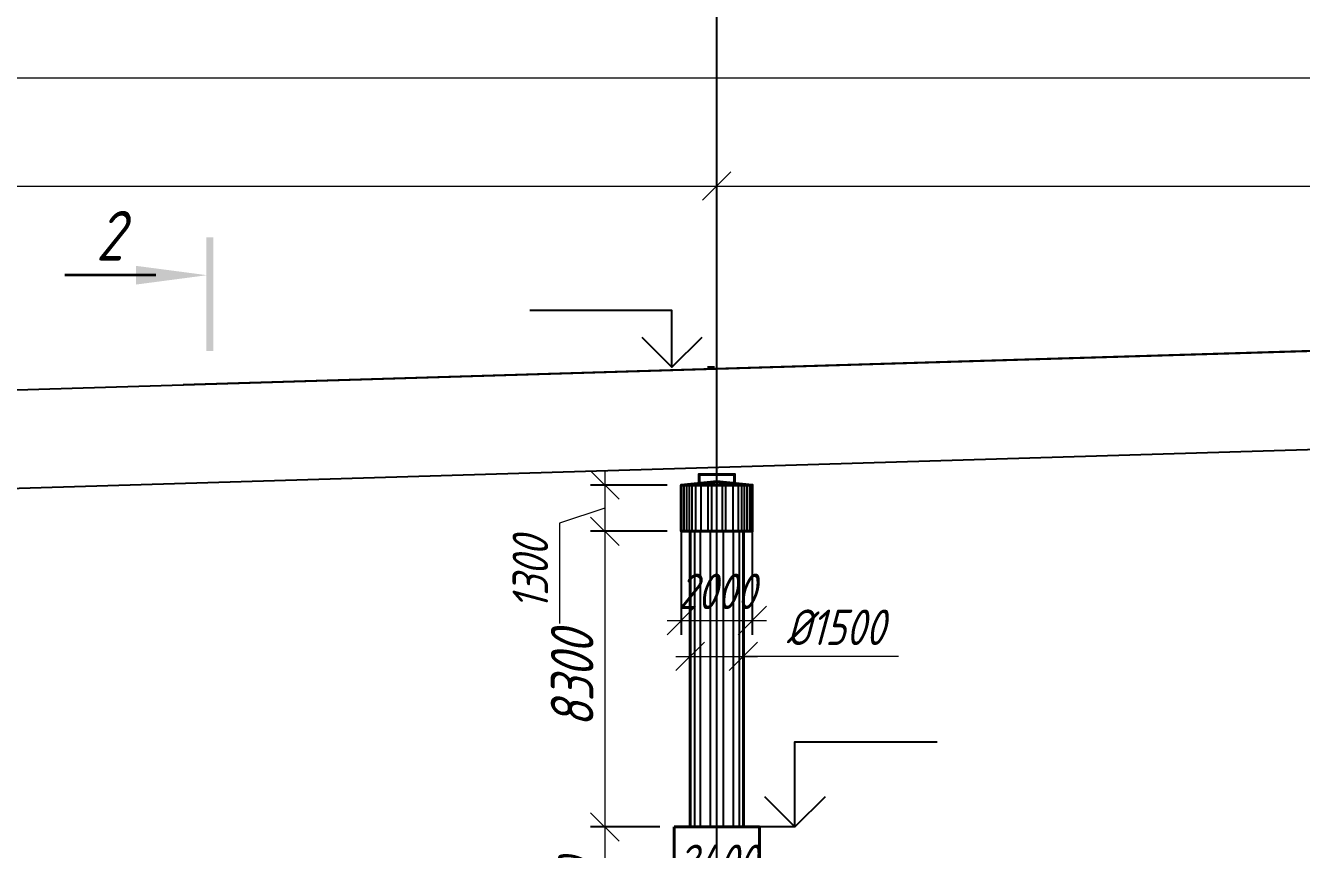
# Model space of a CAD drawing. Header units: millimetres. Extents: x 1864 to 10174863, y -4887456 to 5366151.
# Drawn here: x 8635340 to 8671250, y 7783 to 30975 of the extents above; entities that cross this region are included whole.
import ezdxf
from ezdxf.enums import TextEntityAlignment as Align

# ---------------------------------------------------------------- set-up
doc = ezdxf.new("R2018")
doc.units = ezdxf.units.MM
for name, color, linetype, lineweight in [('1-Примечания', 4, 'Continuous', 25), ('1-Размеры', 1, 'Continuous', 25), ('1-Текст_3', 250, 'Continuous', 25), ('S-OPOR', 2, 'Continuous', 40), ('ИС_TXT_ЗГЛ', 1, 'Continuous', 35), ('ИС_Размер', 3, 'Continuous', 18)]:
    doc.layers.add(name, color=color, linetype=linetype, lineweight=lineweight)
doc.layers.add('_Defpoints', color=8, linetype='Continuous', plot=False)
doc.layers.add('S-PATT', color=252, linetype='Continuous')
doc.layers.add('Красный профиль', color=1, linetype='Continuous')
doc.styles.add('0', font='isocpeur.ttf', dxfattribs={"width": 0.8, "oblique": 15})
doc.styles.get("Standard").update_dxf_attribs({"font": 'arial.ttf'})
doc.dimstyles.new('М400нов', dxfattribs={"dimscale": 400, "dimtxt": 2.5, "dimasz": 2, "dimexe": 1, "dimexo": 1, "dimgap": 0.8, "dimtad": 1, "dimdec": 0, "dimzin": 0, "dimdsep": 46, "dimtxsty": '0', "dimblk": 'OBLIQUE', "dimcen": 0.09, "dimdle": 1, "dimclrd": 256, "dimclre": 256, "dimclrt": 256, "dimadec": 4, "dimazin": 0, "dimtfac": 1, "dimtdec": 0, "dimtmove": 1, "dimatfit": 2, "dimfxl": 1, "dimtolj": 1, "dimtzin": 0, "dimlwd": -1, "dimarcsym": 0})

# ---------------------------------------------------------------- blocks, each defined once
blk = doc.blocks.new('_OBLIQUE')
at = {"color": 0, "linetype": 'ByBlock', "lineweight": -2}
blk.add_line((0.5, 0.5), (-0.5, -0.5), dxfattribs=at)
blk = doc.blocks.new('*D644')
at = {"layer": 'Defpoints', "color": 0, "linetype": 'Continuous', "transparency": 16777216}
for p in [(8653794, 16740), (8651644, 8417), (8653594, 8417)]:
    blk.add_point(p, dxfattribs=at)
at = {"layer": 'ИС_Размер', "transparency": 16777216}
blk.add_line((8651644, 17140), (8651644, 8017), dxfattribs=at)
at = {"layer": 'ИС_Размер', "lineweight": -2, "transparency": 16777216}
for p, q in [((8653394, 16740), (8651244, 16740)), ((8653194, 8417), (8651244, 8417))]:
    blk.add_line(p, q, dxfattribs=at)
at = {"layer": 'ИС_Размер', "linetype": 'Continuous', "transparency": 16777216, "xscale": 800, "yscale": 800, "zscale": 800}
for p, rotation in [((8651644, 16740), 90), ((8651644, 8417), 270)]:
    blk.add_blockref('_OBLIQUE', p, dxfattribs=dict(at, rotation=rotation))
at = {"layer": 'ИС_Размер', "linetype": 'Continuous', "transparency": 16777216, "insert": (8650724, 12578), "char_height": 1000, "attachment_point": 5, "rotation": 90, "style": '0'}
blk.add_mtext('\\A1;{\\H1.2x;8300}', dxfattribs=at)
blk = doc.blocks.new('*D638')
at = {"layer": 'Defpoints', "color": 0, "linetype": 'Continuous', "transparency": 16777216}
for p in [(8653594, 8417), (8651644, 4417), (8653095, 4417)]:
    blk.add_point(p, dxfattribs=at)
at = {"layer": 'ИС_Размер', "transparency": 16777216}
blk.add_line((8651644, 8817), (8651644, 4017), dxfattribs=at)
at = {"layer": 'ИС_Размер', "lineweight": -2, "transparency": 16777216}
for p, q in [((8653194, 8417), (8651244, 8417)), ((8652695, 4417), (8651244, 4417))]:
    blk.add_line(p, q, dxfattribs=at)
at = {"layer": 'ИС_Размер', "linetype": 'Continuous', "transparency": 16777216, "xscale": 800, "yscale": 800, "zscale": 800}
for p, rotation in [((8651644, 8417), 90), ((8651644, 4417), 270)]:
    blk.add_blockref('_OBLIQUE', p, dxfattribs=dict(at, rotation=rotation))
at = {"layer": 'ИС_Размер', "linetype": 'Continuous', "transparency": 16777216, "insert": (8650824, 6417), "char_height": 1000, "attachment_point": 5, "rotation": 90, "style": '0'}
blk.add_mtext('\\A1;4000', dxfattribs=at)
blk = doc.blocks.new('*U449')
at = {"layer": '1-Примечания', "linetype": 'Continuous'}
blk.add_line((0, 0), (-2.5, 0), dxfattribs=at)
for points in [[(0, 0), (0, 6), (10, 6)], [(2.121, 2.121), (0, 0), (-2.121, 2.121)]]:
    blk.add_lwpolyline(points, dxfattribs=at)
at = {"layer": '1-Текст_3', "lineweight": 30, "oblique": 15, "width": 0.8, "flags": 104}
blk.add_attdef('ВЫСОТА', text='', height=3, dxfattribs=at).set_placement((5.127, 8.167), align=Align.MIDDLE_CENTER)
blk.add_attdef('ПРИМЕЧАНИЕ', text='', height=3, dxfattribs=at).set_placement((5, 5.25), align=Align.TOP_CENTER)
blk = doc.blocks.new('*D635')
at = {"layer": 'Defpoints', "color": 0, "linetype": 'Continuous', "transparency": 16777216}
for p in [(8655544, 13217), (8654044, 11473, 5778), (8655544, 11416, 5778)]:
    blk.add_point(p, dxfattribs=at)
at = {"layer": 'ИС_Размер', "lineweight": -2, "transparency": 16777216}
for p, q in [((8654044, 11873), (8654044, 13617)), ((8655544, 11816), (8655544, 13617))]:
    blk.add_line(p, q, dxfattribs=at)
at = {"layer": 'ИС_Размер', "transparency": 16777216}
for p, q in [((8653644, 13217), (8655944, 13217)), ((8659908, 13217), (8655544, 13217))]:
    blk.add_line(p, q, dxfattribs=at)
at = {"layer": 'ИС_Размер', "linetype": 'Continuous', "transparency": 16777216, "xscale": 800, "yscale": 800, "zscale": 800, "rotation": 180}
blk.add_blockref('_OBLIQUE', (8654044, 13217), dxfattribs=at)
at = {"layer": 'ИС_Размер', "linetype": 'Continuous', "transparency": 16777216, "xscale": 800, "yscale": 800, "zscale": 800}
blk.add_blockref('_OBLIQUE', (8655544, 13217), dxfattribs=at)
at = {"layer": 'ИС_Размер', "linetype": 'Continuous', "transparency": 16777216, "insert": (8658134, 14037), "char_height": 1000, "attachment_point": 5, "style": '0'}
blk.add_mtext('\\A1;%%C1500', dxfattribs=at)
blk = doc.blocks.new('*D636')
at = {"layer": 'Defpoints', "color": 0, "linetype": 'Continuous', "transparency": 16777216}
for p in [(8653594, 7001), (8655994, 7070), (8655994, 6601)]:
    blk.add_point(p, dxfattribs=at)
at = {"layer": 'ИС_Размер', "transparency": 16777216}
blk.add_line((8653194, 6601), (8656394, 6601), dxfattribs=at)
at = {"layer": 'ИС_Размер', "lineweight": -2, "transparency": 16777216}
for p, q in [((8653594, 6601), (8653594, 6201)), ((8655994, 6670), (8655994, 6201))]:
    blk.add_line(p, q, dxfattribs=at)
at = {"layer": 'ИС_Размер', "linetype": 'Continuous', "transparency": 16777216, "xscale": 800, "yscale": 800, "zscale": 800, "rotation": 180}
blk.add_blockref('_OBLIQUE', (8653594, 6601), dxfattribs=at)
at = {"layer": 'ИС_Размер', "linetype": 'Continuous', "transparency": 16777216, "xscale": 800, "yscale": 800, "zscale": 800}
blk.add_blockref('_OBLIQUE', (8655994, 6601), dxfattribs=at)
at = {"layer": 'ИС_Размер', "linetype": 'Continuous', "transparency": 16777216, "insert": (8654795, 7421), "char_height": 1000, "attachment_point": 5, "style": '0'}
blk.add_mtext('\\A1;2400', dxfattribs=at)
blk = doc.blocks.new('*D637')
at = {"layer": 'Defpoints', "color": 0, "linetype": 'Continuous', "transparency": 16777216}
for p in [(8653794, 18040), (8651644, 16740), (8653794, 16740)]:
    blk.add_point(p, dxfattribs=at)
at = {"layer": 'ИС_Размер', "transparency": 16777216}
for p, q in [((8651644, 18440), (8651644, 16340)), ((8651644, 17390), (8650367, 16970)), ((8650367, 16970), (8650367, 14142))]:
    blk.add_line(p, q, dxfattribs=at)
at = {"layer": 'ИС_Размер', "lineweight": -2, "transparency": 16777216}
for p, q in [((8653394, 18040), (8651244, 18040)), ((8653394, 16740), (8651244, 16740))]:
    blk.add_line(p, q, dxfattribs=at)
at = {"layer": 'ИС_Размер', "linetype": 'Continuous', "transparency": 16777216, "xscale": 800, "yscale": 800, "zscale": 800}
for p, rotation in [((8651644, 18040), 90), ((8651644, 16740), 270)]:
    blk.add_blockref('_OBLIQUE', p, dxfattribs=dict(at, rotation=rotation))
at = {"layer": 'ИС_Размер', "linetype": 'Continuous', "transparency": 16777216, "insert": (8649547, 15556), "char_height": 1000, "attachment_point": 5, "rotation": 90, "style": '0'}
blk.add_mtext('\\A1;1300', dxfattribs=at)
blk = doc.blocks.new('*U441')
at = {"layer": '1-Примечания', "linetype": 'Continuous'}
blk.add_line((0, 0), (0.5, 0), dxfattribs=at)
for points in [[(3, 0), (3, 4), (13, 4)], [(5.121, 2.121), (3, 0), (0.879, 2.121)]]:
    blk.add_lwpolyline(points, dxfattribs=at)
at = {"layer": '1-Текст_3', "lineweight": 30, "oblique": 15, "width": 0.8, "flags": 104}
blk.add_attdef('ВЫСОТА', text='', height=3, dxfattribs=at).set_placement((8.127, 6.167), align=Align.MIDDLE_CENTER)
blk.add_attdef('ПРИМЕЧАНИЕ', text='', height=3, dxfattribs=at).set_placement((8, 3.25), align=Align.TOP_CENTER)
blk = doc.blocks.new('*U821')
for p, q in [((-3.8, 50.682), (-10.2, 50.682)), ((-3.8, -45.652), (-10.2, -45.652))]:
    blk.add_line(p, q)
for points in [[(0.25, 53.348), (-0.25, 53.348), (0.25, 45.348), (-0.25, 45.348)], [(-5.2, 51.34), (-0.2, 50.682), (-5.2, 50.682), (-5.2, 50.023)], [(0.25, -40.318), (-0.25, -40.318), (0.25, -48.318), (-0.25, -48.318)], [(-5.2, -44.993), (-0.2, -45.652), (-5.2, -45.652), (-5.2, -46.31)]]:
    blk.add_solid(points)
at = {"style": '0', "oblique": 15, "width": 0.8}
for tag, p in [('ВЕРХ', (-7.064, 53.459)), ('НИЗ', (-6.996, -48.546))]:
    blk.add_attdef(tag, text='', height=3.5, dxfattribs=at).set_placement(p, align=Align.MIDDLE_CENTER)
blk = doc.blocks.new('*D645')
at = {"layer": 'Defpoints', "color": 0, "linetype": 'Continuous', "transparency": 16777216}
for p in [(8653794, 17417), (8655794, 17417), (8655794, 14227)]:
    blk.add_point(p, dxfattribs=at)
at = {"layer": 'ИС_Размер', "lineweight": -2, "transparency": 16777216}
for p, q in [((8653794, 17017), (8653794, 13827)), ((8655794, 17017), (8655794, 13827))]:
    blk.add_line(p, q, dxfattribs=at)
at = {"layer": 'ИС_Размер', "transparency": 16777216}
blk.add_line((8653394, 14227), (8656194, 14227), dxfattribs=at)
at = {"layer": 'ИС_Размер', "linetype": 'Continuous', "transparency": 16777216, "xscale": 800, "yscale": 800, "zscale": 800, "rotation": 180}
blk.add_blockref('_OBLIQUE', (8653794, 14227), dxfattribs=at)
at = {"layer": 'ИС_Размер', "linetype": 'Continuous', "transparency": 16777216, "xscale": 800, "yscale": 800, "zscale": 800}
blk.add_blockref('_OBLIQUE', (8655794, 14227), dxfattribs=at)
at = {"layer": 'ИС_Размер', "linetype": 'Continuous', "transparency": 16777216, "insert": (8654794, 15047), "char_height": 1000, "attachment_point": 5, "style": '0'}
blk.add_mtext('\\A1;2000', dxfattribs=at)
blk = doc.blocks.new('*D829')
at = {"layer": 'Defpoints', "color": 0, "linetype": 'Continuous', "transparency": 16777216}
for p in [(8654794, 26455), (8654794, 21311), (8591794, 19421)]:
    blk.add_point(p, dxfattribs=at)
at = {"layer": 'ИС_Размер', "lineweight": -2, "transparency": 16777216}
for p, q in [((8591794, 19821), (8591794, 26855)), ((8654794, 21711), (8654794, 26855))]:
    blk.add_line(p, q, dxfattribs=at)
at = {"layer": 'ИС_Размер', "transparency": 16777216}
blk.add_line((8591394, 26455), (8655194, 26455), dxfattribs=at)
at = {"layer": 'ИС_Размер', "linetype": 'Continuous', "transparency": 16777216, "xscale": 800, "yscale": 800, "zscale": 800, "rotation": 180}
blk.add_blockref('_OBLIQUE', (8591794, 26455), dxfattribs=at)
at = {"layer": 'ИС_Размер', "linetype": 'Continuous', "transparency": 16777216, "xscale": 800, "yscale": 800, "zscale": 800}
blk.add_blockref('_OBLIQUE', (8654794, 26455), dxfattribs=at)
at = {"layer": 'ИС_Размер', "linetype": 'Continuous', "transparency": 16777216, "insert": (8623294, 27275), "char_height": 1000, "attachment_point": 5, "style": '0'}
blk.add_mtext('\\A1;63000', dxfattribs=at)
blk = doc.blocks.new('*D832')
at = {"layer": 'Defpoints', "color": 0, "linetype": 'Continuous', "transparency": 16777216}
for p in [(8696794, 26455), (8696794, 22584), (8654794, 21311)]:
    blk.add_point(p, dxfattribs=at)
at = {"layer": 'ИС_Размер', "lineweight": -2, "transparency": 16777216}
for p, q in [((8654794, 21711), (8654794, 26855)), ((8696794, 22984), (8696794, 26855))]:
    blk.add_line(p, q, dxfattribs=at)
at = {"layer": 'ИС_Размер', "transparency": 16777216}
blk.add_line((8654394, 26455), (8697194, 26455), dxfattribs=at)
at = {"layer": 'ИС_Размер', "linetype": 'Continuous', "transparency": 16777216, "xscale": 800, "yscale": 800, "zscale": 800, "rotation": 180}
blk.add_blockref('_OBLIQUE', (8654794, 26455), dxfattribs=at)
at = {"layer": 'ИС_Размер', "linetype": 'Continuous', "transparency": 16777216, "xscale": 800, "yscale": 800, "zscale": 800}
blk.add_blockref('_OBLIQUE', (8696794, 26455), dxfattribs=at)
at = {"layer": 'ИС_Размер', "linetype": 'Continuous', "transparency": 16777216, "insert": (8675794, 27275), "char_height": 1000, "attachment_point": 5, "style": '0'}
blk.add_mtext('\\A1;42000', dxfattribs=at)
blk = doc.blocks.new('*D885')
at = {"layer": 'Defpoints', "color": 0, "linetype": 'Continuous', "transparency": 16777216}
for p in [(8702743, 29499), (8702743, 22370), (8543844, 17954)]:
    blk.add_point(p, dxfattribs=at)
at = {"layer": 'ИС_Размер', "lineweight": -2, "transparency": 16777216}
for p, q in [((8543844, 18354), (8543844, 29899)), ((8702743, 22770), (8702743, 29899))]:
    blk.add_line(p, q, dxfattribs=at)
at = {"layer": 'ИС_Размер', "transparency": 16777216}
blk.add_line((8543444, 29499), (8703143, 29499), dxfattribs=at)
at = {"layer": 'ИС_Размер', "linetype": 'Continuous', "transparency": 16777216, "xscale": 800, "yscale": 800, "zscale": 800, "rotation": 180}
blk.add_blockref('_OBLIQUE', (8543844, 29499), dxfattribs=at)
at = {"layer": 'ИС_Размер', "linetype": 'Continuous', "transparency": 16777216, "xscale": 800, "yscale": 800, "zscale": 800}
blk.add_blockref('_OBLIQUE', (8702743, 29499), dxfattribs=at)
at = {"layer": 'ИС_Размер', "linetype": 'Continuous', "transparency": 16777216, "insert": (8623294, 30319), "char_height": 1000, "attachment_point": 5, "style": '0'}
blk.add_mtext('\\A1;158900', dxfattribs=at)

msp = doc.modelspace()

# ---------------------------------------------------------------- linework, layer by layer
at = {"color": 1}
msp.add_lwpolyline([(8672812.4, 21851.9), (8639777.2, 20860.8)], dxfattribs=at)
at = {"layer": '_Defpoints'}
msp.add_xline((8654793.8, 19000.1), (0, 1), dxfattribs=at)
at = {"layer": 'S-OPOR'}
for p, q in [((8653793.8, 18040.3), (8655793.8, 18040.3)), ((8654043.8, 16740.3), (8654043.8, 8416.7)), ((8655543.8, 16740.3), (8655543.8, 8416.7))]:
    msp.add_line(p, q, dxfattribs=at)
msp.add_lwpolyline([(8655293.8, 18090.4), (8655293.8, 18340.3), (8654293.8, 18340.3), (8654293.8, 18090.2)], dxfattribs=at)
for points in [[(8654793.8, 18140.3), (8655793.8, 18040.3), (8655793.8, 16740.3), (8653793.8, 16740.3), (8653793.8, 18040.3)], [(8653594.1, 8416.7), (8655994.1, 8416.7), (8655993.5, 4416.7), (8653593.5, 4416.7)]]:
    msp.add_lwpolyline(points, close=True, dxfattribs=at)
at = {"layer": 'S-PATT'}
for p, q in [((8653868.8, 18040.3), (8653868.8, 16740.3)), ((8653943.8, 18040.3), (8653943.8, 16740.3)), ((8654018.8, 18040.3), (8654018.8, 16740.3)), ((8654093.8, 18040.3), (8654093.8, 16740.3)), ((8654193.8, 18040.3), (8654193.8, 16740.3)), ((8654793.8, 18140.3), (8654343.8, 18040.3)), ((8654343.8, 18040.3), (8654343.8, 16740.3)), ((8654543.8, 18040.3), (8654793.8, 18140.3)), ((8654543.8, 18040.3), (8654543.8, 16740.3)), ((8654643.8, 18040.3), (8654643.8, 16740.3)), ((8654793.8, 18140.3), (8654793.8, 18040.3)), ((8654793.8, 18140.3), (8655043.8, 18040.3)), ((8654793.8, 18140.3), (8655243.8, 18040.3)), ((8654943.8, 18040.3), (8654943.8, 16740.3)), ((8655043.8, 18040.3), (8655043.8, 16740.3)), ((8655243.8, 18040.3), (8655243.8, 16740.3)), ((8655393.8, 18040.3), (8655393.8, 16740.3)), ((8655493.8, 18040.3), (8655493.8, 16740.3)), ((8655568.8, 18040.3), (8655568.8, 16740.3)), ((8655643.8, 18040.3), (8655643.8, 16740.3)), ((8655718.8, 18040.3), (8655718.8, 16740.3)), ((8654162.9, 16740.3), (8654162.9, 8416.7)), ((8654331.2, 16740.3), (8654331.2, 8416.7)), ((8654611.7, 16740.3), (8654611.7, 8416.7)), ((8654975.9, 16740.3), (8654975.9, 8416.7)), ((8655256.4, 16740.3), (8655256.4, 8416.7)), ((8655424.8, 16740.3), (8655424.8, 8416.7))]:
    msp.add_line(p, q, dxfattribs=at)
at = {"layer": 'Красный профиль', "linetype": 'Continuous', "flags": 128}
for points in [[(8532085.1, 17630.1), (8687680.4, 22297.9)], [(8549797.1, 15391.4), (8687680.4, 19527.9)]]:
    msp.add_lwpolyline(points, dxfattribs=at)

# ---------------------------------------------------------------- block references
at = {"layer": '1-Размеры', "transparency": 33554687}
ref = msp.add_blockref('*U441', (8654732.6, 21357.7), dxfattribs=dict(at, xscale=-399.9999999999999, yscale=399.9999999999999, zscale=399.9999999999999, rotation=359.999718071565))
lines = msp.add_mtext('\\W0.8000;21.36', dxfattribs={"layer": '1-Текст_3', "insert": (8651481.9, 23824.7), "char_height": 2.5, "attachment_point": 1, "rotation": 359.99972, "bg_fill": 3, "box_fill_scale": 1, "bg_fill_color": 256, "bg_fill_transparency": 0})
ref.add_attrib('ВЫСОТА', '', (8651481.9, 23824.7)).embed_mtext(lines)
lines = msp.add_mtext('\\W0.8000;', dxfattribs={"layer": '1-Текст_3', "insert": (8651532.6, 22657.7), "char_height": 2.5, "attachment_point": 1, "rotation": 359.99972, "bg_fill": 3, "box_fill_scale": 1, "bg_fill_color": 256, "bg_fill_transparency": 0})
ref.add_attrib('ПРИМЕЧАНИЕ', '', (8651532.6, 22657.7)).embed_mtext(lines)
ref = msp.add_blockref('*U449', (8656994.1, 8416.6), dxfattribs=dict(at, xscale=399.9999999999998, yscale=399.9999999999998, zscale=399.9999999999998, rotation=0.0002819284350356197))
lines = msp.add_mtext('\\W0.8000;8.42', dxfattribs={"layer": '1-Текст_3', "insert": (8659044.7, 11683.6), "char_height": 2.5, "attachment_point": 1, "rotation": 0.00028, "bg_fill": 3, "box_fill_scale": 1, "bg_fill_color": 256, "bg_fill_transparency": 0})
ref.add_attrib('ВЫСОТА', '', (8659044.7, 11683.6)).embed_mtext(lines)
lines = msp.add_mtext('\\W0.8000;', dxfattribs={"layer": '1-Текст_3', "insert": (8658994.1, 10516.6), "char_height": 2.5, "attachment_point": 1, "rotation": 0.00028, "bg_fill": 3, "box_fill_scale": 1, "bg_fill_color": 256, "bg_fill_transparency": 0})
ref.add_attrib('ПРИМЕЧАНИЕ', '', (8658994.1, 10516.6)).embed_mtext(lines)
at = {"layer": 'ИС_TXT_ЗГЛ', "ltscale": 0.5, "xscale": 400, "yscale": 400, "zscale": 400}
msp.add_blockref('*U821', (8640529.7, 3674.6), dxfattribs=at).add_auto_attribs({'ВЕРХ': '2', 'НИЗ': '2'})

# ---------------------------------------------------------------- dimensions: what is measured, and where the dimension line sits
at = {"layer": 'ИС_Размер', "linetype": 'Continuous'}
for base, p1, p2, picture, middle in [((8702743.4, 29498.9), (8543844.3, 17954.1), (8702743.4, 22370.5), '*D885', (8623293.8, 30318.9)), ((8654793.8, 26454.6), (8591793.8, 19421.3), (8654793.8, 21311.3), '*D829', (8623293.8, 27274.6)), ((8696793.8, 26454.6), (8654793.8, 21311.3), (8696793.8, 22583.7), '*D832', (8675793.8, 27274.6))]:
    dim = msp.add_linear_dim(base=base, p1=p1, p2=p2, dimstyle='М400нов', override={"dimrnd": 10}, dxfattribs=at)
    dim.commit()
    dim.dimension.update_dxf_attribs({"geometry": picture, "text_midpoint": middle})
dim = msp.add_linear_dim(base=(8651643.7, 16740.3), p1=(8653793.8, 18040.3), p2=(8653793.8, 16740.3), angle=90, dimstyle='М400нов', dxfattribs=at)
dim.commit()
dim.dimension.update_dxf_attribs({"geometry": '*D637', "text_midpoint": (8650367.2, 16649.7), "dimtype": 160})
for base, p1, p2, picture, middle in [((8655793.9, 14227), (8653793.8, 17416.7), (8655793.9, 17416.7), '*D645', (8654793.8, 14227)), ((8655993.5, 6601.2), (8653593.5, 7001.2), (8655993.5, 7070.1), '*D636', (8654794.7, 6601.2))]:
    dim = msp.add_linear_dim(base=base, p1=p1, p2=p2, dimstyle='М400нов', dxfattribs=at)
    dim.commit()
    dim.dimension.update_dxf_attribs({"geometry": picture, "text_midpoint": middle, "dimtype": 160})
dim = msp.add_linear_dim(base=(8651643.7, 8416.6), p1=(8653793.8, 16740.3), p2=(8653594.1, 8416.6), angle=90, text='{\\H1.2x;<>}', dimstyle='М400нов', override={"dimrnd": 100}, dxfattribs=at)
dim.commit()
dim.dimension.update_dxf_attribs({"geometry": '*D644', "text_midpoint": (8650723.7, 12578.4)})
dim = msp.add_linear_dim(base=(8655543.6, 13216.7, -5778.2), p1=(8654043.6, 11473), p2=(8655543.6, 11415.8), text='%%C<>', dimstyle='М400нов', dxfattribs=at)
dim.commit()
dim.dimension.update_dxf_attribs({"geometry": '*D635', "text_midpoint": (8658134.2, 12255.4, -5778.2), "dimtype": 160})
dim = msp.add_linear_dim(base=(8651643.6, 4416.7), p1=(8653594.1, 8416.6), p2=(8653094.7, 4416.7), angle=90, dimstyle='М400нов', dxfattribs=at)
dim.commit()
dim.dimension.update_dxf_attribs({"geometry": '*D638', "text_midpoint": (8650823.6, 6416.6)})

doc.saveas('drawing.dxf')
